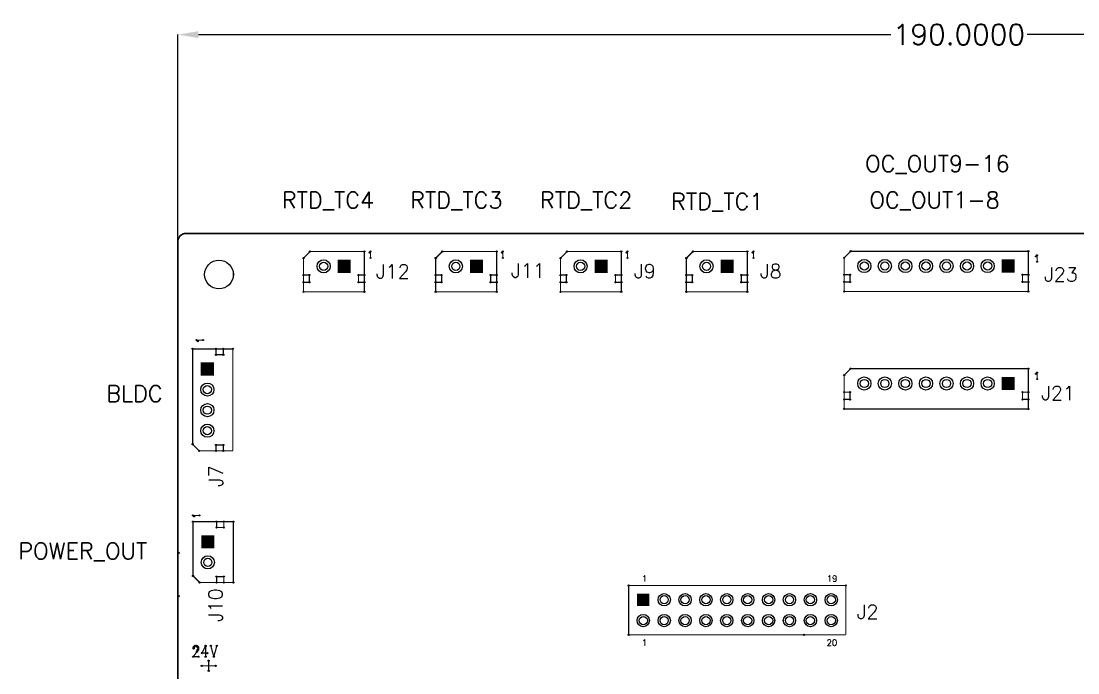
# Model space of a CAD drawing. Header units: millimetres. Extents: x 11 to 248, y 11 to 202.
# Drawn here: x 17.5 to 146, y 122.5 to 201.8 of the extents above; entities that cross this region are included whole.
import ezdxf

# ---------------------------------------------------------------- set-up
doc = ezdxf.new("R2010")
doc.units = ezdxf.units.MM
doc.layers.add('01_ASYC_GBR', color=7, linetype='Continuous')
doc.layers.add('12_DRL_GB', color=13, linetype='Continuous')
doc.layers.add('DIMENSION', color=3, linetype='Continuous', lineweight=25)
doc.styles.get("Standard").update_dxf_attribs({"font": 'txt.shx'})
doc.dimstyles.get("Standard").update_dxf_attribs({"dimscale": 100, "dimtxt": 2.5, "dimasz": 2.5, "dimexe": 0, "dimexo": 0.5, "dimgap": 1, "dimtad": 0, "dimtoh": 1, "dimdec": 4, "dimzin": 0, "dimdsep": 46, "dimtxsty": 'Standard', "dimcen": 2.5, "dimadec": 0, "dimazin": 0, "dimtfac": 1, "dimtdec": 4, "dimtofl": 0, "dimtmove": 0, "dimatfit": 3, "dimfxl": 1, "dimtolj": 1, "dimtzin": 0, "dimarcsym": 0})

# ---------------------------------------------------------------- blocks, each defined once
blk = doc.blocks.new('ROUND_37')
blk.add_circle((0, 0), 0.075)
blk = doc.blocks.new('ROUND_38')
blk.add_circle((0, 0), 0.8)
blk = doc.blocks.new('SQUARE_40')
blk.add_solid([(0.8, 0.8), (0.8, -0.8), (-0.8, 0.8), (-0.8, -0.8)])
blk = doc.blocks.new('ROUND_36')
blk.add_circle((0, 0), 0.06)
blk = doc.blocks.new('ROUND_167')
blk.add_circle((0, 0), 0.5)
blk = doc.blocks.new('ROUND_61')
blk.add_circle((0, 0), 1.75)
blk = doc.blocks.new('ROUND_173')
blk.add_circle((0, 0), 1.75)
blk = doc.blocks.new('ROUND_5')
blk.add_circle((0, 0), 0.75)
blk = doc.blocks.new('SQUARE_33')
blk.add_solid([(0.75, 0.75), (0.75, -0.75), (-0.75, 0.75), (-0.75, -0.75)])
blk = doc.blocks.new('*D51')
at = {"layer": 'Defpoints', "color": 0}
for p in [(226.565847, 200.185162), (36.565889, 174.702543), (226.565847, 174.702543)]:
    blk.add_point(p, dxfattribs=at)
at = {"layer": 'DIMENSION', "color": 0, "lineweight": -2}
for p, q in [((36.565889, 175.202543), (36.565889, 200.185162)), ((39.065889, 200.185162), (123.274201, 200.185162)), ((224.065847, 200.185162), (139.857535, 200.185162)), ((226.565847, 175.202543), (226.565847, 200.185162))]:
    blk.add_line(p, q, dxfattribs=at)
at = {"layer": 'DIMENSION', "color": 0}
for points in [[(39.065889, 200.601829), (39.065889, 199.768495), (36.565889, 200.185162)], [(224.065847, 199.768495), (224.065847, 200.601829), (226.565847, 200.185162)]]:
    blk.add_solid(points, dxfattribs=at)
at = {"layer": 'DIMENSION', "color": 0, "insert": (131.565868, 200.185162), "char_height": 2.5, "attachment_point": 5}
blk.add_mtext('\\A1;190.0000', dxfattribs=at)

msp = doc.modelspace()

# ---------------------------------------------------------------- linework, layer by layer
at = {"layer": '01_ASYC_GBR', "const_width": 0.2}
msp.add_lwpolyline([(37.565889, 175.998543, 0.414214), (36.565889, 174.998543)], format="xyb", dxfattribs=at)
at = {"layer": '01_ASYC_GBR'}
for points, const_width in [([(225.565847, 175.998543), (37.565889, 175.998543)], 0.2), ([(36.565889, 174.998543), (36.565889, 26.998543)], 0.2), ([(51.849105, 172.995707), (52.649105, 173.795707)], 0.15), ([(52.649105, 173.795707), (59.249105, 173.795707)], 0.15), ([(59.249105, 173.795707), (59.249105, 168.895707)], 0.15), ([(59.876375, 173.664457), (59.930925, 173.701957)], 0.12), ([(59.930925, 173.701957), (60.012745, 173.814457)], 0.12), ([(60.012745, 173.814457), (60.012745, 173.026957)], 0.12), ([(67.931423, 172.995707), (68.731423, 173.795707)], 0.15), ([(68.731423, 173.795707), (75.331423, 173.795707)], 0.15), ([(75.331423, 173.795707), (75.331423, 168.895707)], 0.15), ([(75.958693, 173.664457), (76.013243, 173.701957)], 0.12), ([(76.013243, 173.701957), (76.095063, 173.814457)], 0.12), ([(76.095063, 173.814457), (76.095063, 173.026957)], 0.12), ([(83.101858, 172.995707), (83.901858, 173.795707)], 0.15), ([(83.901858, 173.795707), (90.501858, 173.795707)], 0.15), ([(90.501858, 173.795707), (90.501858, 168.895707)], 0.15), ([(91.129128, 173.664457), (91.183678, 173.701957)], 0.12), ([(91.183678, 173.701957), (91.265498, 173.814457)], 0.12), ([(91.265498, 173.814457), (91.265498, 173.026957)], 0.12), ([(98.41896, 172.995707), (99.21896, 173.795707)], 0.15), ([(99.21896, 173.795707), (105.81896, 173.795707)], 0.15), ([(105.81896, 173.795707), (105.81896, 168.895707)], 0.15), ([(106.44623, 173.664457), (106.50078, 173.701957)], 0.12), ([(106.50078, 173.701957), (106.5826, 173.814457)], 0.12), ([(106.5826, 173.814457), (106.5826, 173.026957)], 0.12), ([(117.60466, 173.030331), (118.40466, 173.830331)], 0.15), ([(118.40466, 173.830331), (140.00466, 173.830331)], 0.15), ([(140.00466, 173.830331), (140.00466, 168.930331)], 0.15), ([(51.849105, 168.895707), (51.849105, 172.995707)], 0.15), ([(67.931423, 168.895707), (67.931423, 172.995707)], 0.15), ([(83.101858, 168.895707), (83.101858, 172.995707)], 0.15), ([(98.41896, 168.895707), (98.41896, 172.995707)], 0.15), ([(117.60466, 168.930331), (117.60466, 173.030331)], 0.15), ([(140.93193, 173.199081), (140.98648, 173.236581)], 0.12), ([(140.98648, 173.236581), (141.0683, 173.349081)], 0.12), ([(141.0683, 173.349081), (141.0683, 172.561581)], 0.12), ([(51.849105, 170.935707), (52.559105, 170.935707)], 0.15), ([(51.849105, 170.055707), (51.849105, 170.935707)], 0.15), ([(52.559105, 170.935707), (52.559105, 170.055707)], 0.15), ([(58.539105, 170.935707), (59.249105, 170.935707)], 0.15), ([(58.539105, 170.055707), (58.539105, 170.935707)], 0.15), ([(59.249105, 170.935707), (59.249105, 170.055707)], 0.15), ([(67.931423, 170.935707), (68.641423, 170.935707)], 0.15), ([(67.931423, 170.055707), (67.931423, 170.935707)], 0.15), ([(68.641423, 170.935707), (68.641423, 170.055707)], 0.15), ([(74.621423, 170.935707), (75.331423, 170.935707)], 0.15), ([(74.621423, 170.055707), (74.621423, 170.935707)], 0.15), ([(75.331423, 170.935707), (75.331423, 170.055707)], 0.15), ([(83.101858, 170.935707), (83.811858, 170.935707)], 0.15), ([(83.101858, 170.055707), (83.101858, 170.935707)], 0.15), ([(83.811858, 170.935707), (83.811858, 170.055707)], 0.15), ([(89.791858, 170.935707), (90.501858, 170.935707)], 0.15), ([(89.791858, 170.055707), (89.791858, 170.935707)], 0.15), ([(90.501858, 170.935707), (90.501858, 170.055707)], 0.15), ([(98.41896, 170.935707), (99.12896, 170.935707)], 0.15), ([(98.41896, 170.055707), (98.41896, 170.935707)], 0.15), ([(99.12896, 170.935707), (99.12896, 170.055707)], 0.15), ([(105.10896, 170.935707), (105.81896, 170.935707)], 0.15), ([(105.10896, 170.055707), (105.10896, 170.935707)], 0.15), ([(105.81896, 170.935707), (105.81896, 170.055707)], 0.15), ([(117.60466, 170.970331), (118.31466, 170.970331)], 0.15), ([(117.60466, 170.090331), (117.60466, 170.970331)], 0.15), ([(118.31466, 170.970331), (118.31466, 170.090331)], 0.15), ([(139.29466, 170.970331), (140.00466, 170.970331)], 0.15), ([(139.29466, 170.090331), (139.29466, 170.970331)], 0.15), ([(140.00466, 170.970331), (140.00466, 170.090331)], 0.15), ([(52.559105, 170.055707), (51.849105, 170.055707)], 0.15), ([(59.249105, 170.055707), (58.539105, 170.055707)], 0.15), ([(68.641423, 170.055707), (67.931423, 170.055707)], 0.15), ([(75.331423, 170.055707), (74.621423, 170.055707)], 0.15), ([(83.811858, 170.055707), (83.101858, 170.055707)], 0.15), ([(90.501858, 170.055707), (89.791858, 170.055707)], 0.15), ([(99.12896, 170.055707), (98.41896, 170.055707)], 0.15), ([(105.81896, 170.055707), (105.10896, 170.055707)], 0.15), ([(118.31466, 170.090331), (117.60466, 170.090331)], 0.15), ([(140.00466, 170.090331), (139.29466, 170.090331)], 0.15), ([(59.249105, 168.895707), (51.849105, 168.895707)], 0.15), ([(75.331423, 168.895707), (67.931423, 168.895707)], 0.15), ([(90.501858, 168.895707), (83.101858, 168.895707)], 0.15), ([(105.81896, 168.895707), (98.41896, 168.895707)], 0.15), ([(140.00466, 168.930331), (117.60466, 168.930331)], 0.15), ([(38.359457, 150.348667), (38.359457, 161.948667)], 0.15), ([(38.359457, 161.948667), (43.259457, 161.948667)], 0.15), ([(38.953207, 162.930487), (38.840707, 163.012307)], 0.12), ([(38.840707, 163.012307), (39.628207, 163.012307)], 0.12), ([(38.990707, 162.875937), (38.953207, 162.930487)], 0.12), ([(41.219457, 161.238667), (41.219457, 161.948667)], 0.15), ([(41.219457, 161.948667), (42.099457, 161.948667)], 0.15), ([(42.099457, 161.948667), (42.099457, 161.238667)], 0.15), ([(43.259457, 161.948667), (43.259457, 149.548667)], 0.15), ([(42.099457, 161.238667), (41.219457, 161.238667)], 0.15), ([(117.60466, 158.739896), (118.40466, 159.539896)], 0.15), ([(118.40466, 159.539896), (140.00466, 159.539896)], 0.15), ([(140.00466, 159.539896), (140.00466, 154.639896)], 0.15), ([(117.60466, 154.639896), (117.60466, 158.739896)], 0.15), ([(140.93193, 158.908646), (140.98648, 158.946146)], 0.12), ([(140.98648, 158.946146), (141.0683, 159.058646)], 0.12), ([(141.0683, 159.058646), (141.0683, 158.271146)], 0.12), ([(117.60466, 156.679896), (118.31466, 156.679896)], 0.15), ([(117.60466, 155.799896), (117.60466, 156.679896)], 0.15), ([(118.31466, 155.799896), (117.60466, 155.799896)], 0.15), ([(118.31466, 156.679896), (118.31466, 155.799896)], 0.15), ([(139.29466, 156.679896), (140.00466, 156.679896)], 0.15), ([(139.29466, 155.799896), (139.29466, 156.679896)], 0.15), ([(140.00466, 155.799896), (139.29466, 155.799896)], 0.15), ([(140.00466, 156.679896), (140.00466, 155.799896)], 0.15), ([(140.00466, 154.639896), (117.60466, 154.639896)], 0.15), ([(39.159457, 149.548667), (38.359457, 150.348667)], 0.15), ([(43.259457, 149.548667), (39.159457, 149.548667)], 0.15), ([(41.219457, 149.548667), (41.219457, 150.258667)], 0.15), ([(41.219457, 150.258667), (42.099457, 150.258667)], 0.15), ([(42.099457, 149.548667), (41.219457, 149.548667)], 0.15), ([(42.099457, 150.258667), (42.099457, 149.548667)], 0.15), ([(38.509876, 141.61376), (38.397376, 141.69558)], 0.12), ([(38.397376, 141.69558), (39.184876, 141.69558)], 0.12), ([(38.547376, 141.55921), (38.509876, 141.61376)], 0.12), ([(38.416126, 134.33194), (38.416126, 140.93194)], 0.15), ([(38.416126, 140.93194), (43.316126, 140.93194)], 0.15), ([(41.276126, 140.22194), (41.276126, 140.93194)], 0.15), ([(41.276126, 140.93194), (42.156126, 140.93194)], 0.15), ([(42.156126, 140.22194), (41.276126, 140.22194)], 0.15), ([(42.156126, 140.93194), (42.156126, 140.22194)], 0.15), ([(43.316126, 140.93194), (43.316126, 133.53194)], 0.15), ([(39.216126, 133.53194), (38.416126, 134.33194)], 0.15), ([(41.276126, 133.53194), (41.276126, 134.24194)], 0.15), ([(41.276126, 134.24194), (42.156126, 134.24194)], 0.15), ([(42.156126, 134.24194), (42.156126, 133.53194)], 0.15), ([(43.316126, 133.53194), (39.216126, 133.53194)], 0.15), ([(42.156126, 133.53194), (41.276126, 133.53194)], 0.15), ([(91.407476, 133.165963), (117.807476, 133.165963)], 0.15), ([(91.407476, 133.165963), (91.407476, 127.165963)], 0.15), ([(117.807476, 133.165963), (117.807476, 127.165963)], 0.15), ([(91.407476, 127.165963), (117.807476, 127.165963)], 0.15), ([(38.89723, 125.125139), (38.44269, 124.500139)], 0.15), ([(38.48814, 125.562639), (38.53359, 125.687639)], 0.15), ([(38.48814, 125.500139), (38.48814, 125.562639)], 0.15), ([(38.53359, 125.687639), (38.57905, 125.750139)], 0.15), ([(38.57905, 125.750139), (38.66996, 125.812639)], 0.15), ([(38.66996, 125.812639), (38.85178, 125.812639)], 0.15), ([(38.85178, 125.812639), (38.94269, 125.750139)], 0.15), ([(38.98814, 125.312639), (38.89723, 125.125139)], 0.15), ([(38.94269, 125.750139), (38.98814, 125.687639)], 0.15), ([(38.98814, 125.687639), (39.03359, 125.562639)], 0.15), ([(39.03359, 125.437639), (38.98814, 125.312639)], 0.15), ([(39.03359, 125.562639), (39.03359, 125.437639)], 0.15), ([(39.94269, 125.812639), (39.48814, 124.937639)], 0.15), ([(39.48814, 124.937639), (40.16996, 124.937639)], 0.15), ([(39.94269, 125.812639), (39.94269, 124.500139)], 0.15), ([(40.57905, 125.812639), (40.94269, 124.500139)], 0.15), ([(41.30632, 125.812639), (40.94269, 124.500139)], 0.15), ([(38.44269, 124.500139), (39.07905, 124.500139)], 0.15), ([(39.47251, 123.395029), (41.16002, 123.395029)], 0.15), ([(40.31627, 122.781389), (40.31627, 124.008659)], 0.15)]:
    msp.add_lwpolyline(points, dxfattribs=dict(at, const_width=const_width))

# ---------------------------------------------------------------- block references
for name, p, rotation in [('ROUND_37', (52.649105, 173.795707), 270), ('ROUND_37', (59.249105, 173.795707), 270), ('ROUND_36', (59.876375, 173.664457), 270), ('ROUND_36', (59.930925, 173.701957), 270), ('ROUND_36', (60.012745, 173.814457), 270), ('ROUND_37', (68.731423, 173.795707), 270), ('ROUND_37', (75.331423, 173.795707), 270), ('ROUND_36', (75.958693, 173.664457), 270), ('ROUND_36', (76.013243, 173.701957), 270), ('ROUND_36', (76.095063, 173.814457), 270), ('ROUND_37', (83.901858, 173.795707), 270), ('ROUND_37', (90.501858, 173.795707), 270), ('ROUND_36', (91.129128, 173.664457), 270), ('ROUND_36', (91.183678, 173.701957), 270), ('ROUND_36', (91.265498, 173.814457), 270), ('ROUND_37', (99.21896, 173.795707), 270), ('ROUND_37', (105.81896, 173.795707), 270), ('ROUND_36', (106.44623, 173.664457), 270), ('ROUND_36', (106.50078, 173.701957), 270), ('ROUND_36', (106.5826, 173.814457), 270), ('ROUND_37', (118.40466, 173.830331), 360), ('ROUND_37', (140.00466, 173.830331), 360), ('ROUND_37', (51.849105, 172.995707), 270), ('ROUND_37', (51.849105, 172.995707), 270), ('ROUND_38', (54.299105, 171.995707), 270), ('SQUARE_40', (56.799105, 171.995707), 270), ('ROUND_36', (60.012745, 173.026957), 270), ('ROUND_37', (67.931423, 172.995707), 270), ('ROUND_37', (67.931423, 172.995707), 270), ('ROUND_38', (70.381423, 171.995707), 270), ('SQUARE_40', (72.881423, 171.995707), 270), ('ROUND_36', (76.095063, 173.026957), 270), ('ROUND_37', (83.101858, 172.995707), 270), ('ROUND_37', (83.101858, 172.995707), 270), ('ROUND_38', (85.551858, 171.995707), 270), ('SQUARE_40', (88.051858, 171.995707), 270), ('ROUND_36', (91.265498, 173.026957), 270), ('ROUND_37', (98.41896, 172.995707), 270), ('ROUND_37', (98.41896, 172.995707), 270), ('ROUND_38', (100.86896, 171.995707), 270), ('SQUARE_40', (103.36896, 171.995707), 270), ('ROUND_36', (106.5826, 173.026957), 270), ('ROUND_37', (117.60466, 173.030331), 360), ('ROUND_37', (117.60466, 173.030331), 360), ('ROUND_38', (120.05466, 172.030331), 360), ('ROUND_38', (122.55466, 172.030331), 360), ('ROUND_38', (125.05466, 172.030331), 360), ('ROUND_38', (127.55466, 172.030331), 360), ('ROUND_38', (130.05466, 172.030331), 360), ('ROUND_38', (132.55466, 172.030331), 360), ('ROUND_38', (135.05466, 172.030331), 360), ('SQUARE_40', (137.55466, 172.030331), 360), ('ROUND_36', (140.93193, 173.199081), 360), ('ROUND_36', (140.98648, 173.236581), 360), ('ROUND_36', (141.0683, 173.349081), 360), ('ROUND_36', (141.0683, 172.561581), 360), ('ROUND_37', (51.849105, 170.935707), 270), ('ROUND_37', (51.849105, 170.935707), 270), ('ROUND_37', (52.559105, 170.935707), 270), ('ROUND_37', (58.539105, 170.935707), 270), ('ROUND_37', (58.539105, 170.935707), 270), ('ROUND_37', (59.249105, 170.935707), 270), ('ROUND_37', (67.931423, 170.935707), 270), ('ROUND_37', (67.931423, 170.935707), 270), ('ROUND_37', (68.641423, 170.935707), 270), ('ROUND_37', (74.621423, 170.935707), 270), ('ROUND_37', (74.621423, 170.935707), 270), ('ROUND_37', (75.331423, 170.935707), 270), ('ROUND_37', (83.101858, 170.935707), 270), ('ROUND_37', (83.101858, 170.935707), 270), ('ROUND_37', (83.811858, 170.935707), 270), ('ROUND_37', (89.791858, 170.935707), 270), ('ROUND_37', (89.791858, 170.935707), 270), ('ROUND_37', (90.501858, 170.935707), 270), ('ROUND_37', (98.41896, 170.935707), 270), ('ROUND_37', (98.41896, 170.935707), 270), ('ROUND_37', (99.12896, 170.935707), 270), ('ROUND_37', (105.10896, 170.935707), 270), ('ROUND_37', (105.10896, 170.935707), 270), ('ROUND_37', (105.81896, 170.935707), 270), ('ROUND_37', (117.60466, 170.970331), 360), ('ROUND_37', (117.60466, 170.970331), 360), ('ROUND_37', (118.31466, 170.970331), 360), ('ROUND_37', (139.29466, 170.970331), 360), ('ROUND_37', (139.29466, 170.970331), 360), ('ROUND_37', (140.00466, 170.970331), 360), ('ROUND_37', (51.849105, 170.055707), 270), ('ROUND_37', (52.559105, 170.055707), 270), ('ROUND_37', (58.539105, 170.055707), 270), ('ROUND_37', (59.249105, 170.055707), 270), ('ROUND_37', (67.931423, 170.055707), 270), ('ROUND_37', (68.641423, 170.055707), 270), ('ROUND_37', (74.621423, 170.055707), 270), ('ROUND_37', (75.331423, 170.055707), 270), ('ROUND_37', (83.101858, 170.055707), 270), ('ROUND_37', (83.811858, 170.055707), 270), ('ROUND_37', (89.791858, 170.055707), 270), ('ROUND_37', (90.501858, 170.055707), 270), ('ROUND_37', (98.41896, 170.055707), 270), ('ROUND_37', (99.12896, 170.055707), 270), ('ROUND_37', (105.10896, 170.055707), 270), ('ROUND_37', (105.81896, 170.055707), 270), ('ROUND_37', (117.60466, 170.090331), 360), ('ROUND_37', (118.31466, 170.090331), 360), ('ROUND_37', (139.29466, 170.090331), 360), ('ROUND_37', (140.00466, 170.090331), 360), ('ROUND_37', (51.849105, 168.895707), 270), ('ROUND_37', (59.249105, 168.895707), 270), ('ROUND_37', (67.931423, 168.895707), 270), ('ROUND_37', (75.331423, 168.895707), 270), ('ROUND_37', (83.101858, 168.895707), 270), ('ROUND_37', (90.501858, 168.895707), 270), ('ROUND_37', (98.41896, 168.895707), 270), ('ROUND_37', (105.81896, 168.895707), 270), ('ROUND_37', (117.60466, 168.930331), 360), ('ROUND_37', (140.00466, 168.930331), 360), ('ROUND_37', (38.359457, 161.948667), 90), ('ROUND_36', (38.840707, 163.012307), 90), ('ROUND_36', (38.953207, 162.930487), 90), ('ROUND_36', (38.990707, 162.875937), 90), ('ROUND_36', (39.628207, 163.012307), 90), ('ROUND_37', (41.219457, 161.948667), 90), ('ROUND_37', (42.099457, 161.948667), 90), ('ROUND_37', (43.259457, 161.948667), 90), ('ROUND_37', (41.219457, 161.238667), 90), ('ROUND_37', (41.219457, 161.238667), 90), ('ROUND_37', (42.099457, 161.238667), 90), ('SQUARE_40', (40.159457, 159.498667), 90), ('ROUND_37', (118.40466, 159.539896), 360), ('ROUND_37', (140.00466, 159.539896), 360), ('ROUND_37', (117.60466, 158.739896), 360), ('ROUND_37', (117.60466, 158.739896), 360), ('ROUND_38', (120.05466, 157.739896), 360), ('ROUND_38', (122.55466, 157.739896), 360), ('ROUND_38', (125.05466, 157.739896), 360), ('ROUND_38', (127.55466, 157.739896), 360), ('ROUND_38', (130.05466, 157.739896), 360), ('ROUND_38', (132.55466, 157.739896), 360), ('ROUND_38', (135.05466, 157.739896), 360), ('SQUARE_40', (137.55466, 157.739896), 360), ('ROUND_36', (140.93193, 158.908646), 360), ('ROUND_36', (140.98648, 158.946146), 360), ('ROUND_36', (141.0683, 159.058646), 360), ('ROUND_36', (141.0683, 158.271146), 360), ('ROUND_38', (40.159457, 156.998667), 90), ('ROUND_37', (117.60466, 156.679896), 360), ('ROUND_37', (117.60466, 156.679896), 360), ('ROUND_37', (117.60466, 155.799896), 360), ('ROUND_37', (118.31466, 156.679896), 360), ('ROUND_37', (118.31466, 155.799896), 360), ('ROUND_37', (139.29466, 156.679896), 360), ('ROUND_37', (139.29466, 156.679896), 360), ('ROUND_37', (139.29466, 155.799896), 360), ('ROUND_37', (140.00466, 156.679896), 360), ('ROUND_37', (140.00466, 155.799896), 360), ('ROUND_38', (40.159457, 154.498667), 90), ('ROUND_37', (117.60466, 154.639896), 360), ('ROUND_37', (140.00466, 154.639896), 360), ('ROUND_38', (40.159457, 151.998667), 90), ('ROUND_37', (38.359457, 150.348667), 90), ('ROUND_37', (39.159457, 149.548667), 90), ('ROUND_37', (39.159457, 149.548667), 90), ('ROUND_37', (41.219457, 150.258667), 90), ('ROUND_37', (41.219457, 149.548667), 90), ('ROUND_37', (41.219457, 149.548667), 90), ('ROUND_37', (42.099457, 150.258667), 90), ('ROUND_37', (42.099457, 149.548667), 90), ('ROUND_36', (38.397376, 141.69558), 360), ('ROUND_36', (38.509876, 141.61376), 360), ('ROUND_36', (38.547376, 141.55921), 360), ('ROUND_36', (39.184876, 141.69558), 360), ('ROUND_37', (38.416126, 140.93194), 360), ('ROUND_37', (41.276126, 140.93194), 360), ('ROUND_37', (41.276126, 140.22194), 360), ('ROUND_37', (41.276126, 140.22194), 360), ('ROUND_37', (42.156126, 140.93194), 360), ('ROUND_37', (42.156126, 140.22194), 360), ('ROUND_37', (43.316126, 140.93194), 360), ('SQUARE_40', (40.216126, 138.48194), 360), ('ROUND_38', (40.216126, 135.98194), 360), ('ROUND_37', (38.416126, 134.33194), 360), ('ROUND_37', (41.276126, 134.24194), 360), ('ROUND_37', (42.156126, 134.24194), 360), ('ROUND_37', (39.216126, 133.53194), 360), ('ROUND_37', (39.216126, 133.53194), 360), ('ROUND_37', (41.276126, 133.53194), 360), ('ROUND_37', (41.276126, 133.53194), 360), ('ROUND_37', (42.156126, 133.53194), 360), ('ROUND_37', (43.316126, 133.53194), 360)]:
    msp.add_blockref(name, p, dxfattribs=dict(at, rotation=rotation))
for name, p in [('ROUND_61', (41.565889, 170.998543)), ('ROUND_37', (36.68814, 137.132259)), ('ROUND_37', (91.407476, 133.165963)), ('ROUND_37', (91.407476, 133.165963)), ('ROUND_37', (117.807476, 133.165963)), ('ROUND_37', (117.807476, 133.165963)), ('ROUND_37', (36.68814, 131.872259)), ('SQUARE_33', (93.177476, 131.435963)), ('ROUND_5', (95.717476, 131.435963)), ('ROUND_5', (98.257476, 131.435963)), ('ROUND_5', (100.797476, 131.435963)), ('ROUND_5', (103.337476, 131.435963)), ('ROUND_5', (105.877476, 131.435963)), ('ROUND_5', (108.417476, 131.435963)), ('ROUND_5', (110.957476, 131.435963)), ('ROUND_5', (113.497476, 131.435963)), ('ROUND_5', (116.037476, 131.435963)), ('ROUND_5', (93.177476, 128.895963)), ('ROUND_5', (95.717476, 128.895963)), ('ROUND_5', (98.257476, 128.895963)), ('ROUND_5', (100.797476, 128.895963)), ('ROUND_5', (103.337476, 128.895963)), ('ROUND_5', (105.877476, 128.895963)), ('ROUND_5', (108.417476, 128.895963)), ('ROUND_5', (110.957476, 128.895963)), ('ROUND_5', (113.497476, 128.895963)), ('ROUND_5', (116.037476, 128.895963)), ('ROUND_37', (91.407476, 127.165963)), ('ROUND_37', (91.407476, 127.165963)), ('ROUND_37', (112.727476, 127.165963)), ('ROUND_37', (112.727476, 127.165963)), ('ROUND_37', (38.48814, 125.562639)), ('ROUND_37', (38.48814, 125.500139)), ('ROUND_37', (38.53359, 125.687639)), ('ROUND_37', (38.53359, 125.687639)), ('ROUND_37', (38.57905, 125.750139)), ('ROUND_37', (38.66996, 125.812639)), ('ROUND_37', (38.85178, 125.812639)), ('ROUND_37', (38.89723, 125.125139)), ('ROUND_37', (38.94269, 125.750139)), ('ROUND_37', (38.94269, 125.750139)), ('ROUND_37', (38.98814, 125.687639)), ('ROUND_37', (38.98814, 125.312639)), ('ROUND_37', (39.03359, 125.562639)), ('ROUND_37', (39.03359, 125.562639)), ('ROUND_37', (39.03359, 125.437639)), ('ROUND_37', (39.03359, 125.437639)), ('ROUND_37', (39.48814, 124.937639)), ('ROUND_37', (39.94269, 125.812639)), ('ROUND_37', (39.94269, 125.812639)), ('ROUND_37', (40.16996, 124.937639)), ('ROUND_37', (40.57905, 125.812639)), ('ROUND_37', (41.30632, 125.812639)), ('ROUND_37', (38.44269, 124.500139)), ('ROUND_37', (38.44269, 124.500139)), ('ROUND_37', (39.07905, 124.500139)), ('ROUND_37', (39.47251, 123.395029)), ('ROUND_37', (39.94269, 124.500139)), ('ROUND_37', (40.31627, 124.008659)), ('ROUND_37', (40.94269, 124.500139)), ('ROUND_37', (40.94269, 124.500139)), ('ROUND_37', (41.16002, 123.395029)), ('ROUND_37', (40.31627, 122.781389))]:
    msp.add_blockref(name, p, dxfattribs=at)
at = {"layer": '12_DRL_GB'}
for name, p in [('ROUND_173', (41.566949, 170.999323)), ('ROUND_167', (93.178336, 131.435323)), ('ROUND_167', (95.718336, 131.435323)), ('ROUND_167', (98.258336, 131.435323)), ('ROUND_167', (100.798336, 131.435323)), ('ROUND_167', (103.338336, 131.435323)), ('ROUND_167', (105.878336, 131.435323)), ('ROUND_167', (108.418336, 131.435323)), ('ROUND_167', (110.958336, 131.435323)), ('ROUND_167', (113.498336, 131.435323)), ('ROUND_167', (116.038336, 131.435323)), ('ROUND_167', (93.178336, 128.895323)), ('ROUND_167', (95.718336, 128.895323)), ('ROUND_167', (98.258336, 128.895323)), ('ROUND_167', (100.798336, 128.895323)), ('ROUND_167', (103.338336, 128.895323)), ('ROUND_167', (105.878336, 128.895323)), ('ROUND_167', (108.418336, 128.895323)), ('ROUND_167', (110.958336, 128.895323)), ('ROUND_167', (113.498336, 128.895323)), ('ROUND_167', (116.038336, 128.895323))]:
    msp.add_blockref(name, p, dxfattribs=at)
for p, rotation in [((54.299085, 171.995407), 270), ((56.798445, 171.995407), 270), ((70.381403, 171.995407), 270), ((72.880763, 171.995407), 270), ((85.551838, 171.995407), 270), ((88.051198, 171.995407), 270), ((100.86894, 171.995407), 270), ((103.3683, 171.995407), 270), ((120.05372, 172.031111), 360), ((122.55562, 172.031111), 360), ((125.05498, 172.031111), 360), ((127.55434, 172.031111), 360), ((130.0537, 172.031111), 360), ((132.5556, 172.031111), 360), ((135.05496, 172.031111), 360), ((137.55432, 172.031111), 360), ((40.158677, 159.498327), 90), ((120.05372, 157.740676), 360), ((122.55562, 157.740676), 360), ((125.05498, 157.740676), 360), ((127.55434, 157.740676), 360), ((130.0537, 157.740676), 360), ((132.5556, 157.740676), 360), ((135.05496, 157.740676), 360), ((137.55432, 157.740676), 360), ((40.158677, 156.998967), 90), ((40.158677, 154.499607), 90), ((40.158677, 151.997707), 90), ((40.216426, 138.48128), 360), ((40.216426, 135.98192), 360)]:
    msp.add_blockref('ROUND_167', p, dxfattribs=dict(at, rotation=rotation))

# ---------------------------------------------------------------- texts
at = {"lineweight": 15}
for s, p in [('OC_OUT9-16', (120.160412, 183.480986)), ('RTD_TC4', (49.217586, 179.051095)), ('RTD_TC3', (64.828021, 179.051095)), ('RTD_TC2', (80.610629, 179.051095)), ('RTD_TC1', (96.565412, 178.878921)), ('OC_OUT1-8', (120.676934, 179.061856)), ('BLDC', (27.865544, 155.508394)), ('POWER_OUT', (17.164635, 136.365531))]:
    msp.add_text(s, height=2, dxfattribs=at).set_placement(p)
at = {"lineweight": 30}
for s, height, p in [('J11', 1.705563, (77.101029, 170.614976)), ('J9', 1.705563, (92.054652, 170.557585)), ('J8', 1.705563, (107.371753, 170.557585)), ('J12', 1.705563, (60.674362, 170.500194)), ('J23', 1.705563, (141.930176, 170.131876)), ('J21', 1.705563, (141.585828, 155.726659)), ('1', 0.75, (93.01312, 133.633848)), ('19', 0.75, (115.493506, 133.633848)), ('J2', 1.705563, (119.149412, 129.105382)), ('1', 0.75, (92.996115, 125.82863)), ('20', 0.75, (115.476502, 125.82863))]:
    msp.add_text(s, height=height, dxfattribs=at).set_placement(p)
for s, p in [('J7', (42.041325, 145.152218)), ('J10', (41.981591, 128.720386))]:
    msp.add_text(s, height=1.705563, rotation=90, dxfattribs=at).set_placement(p)

# ---------------------------------------------------------------- dimensions: what is measured, and where the dimension line sits
at = {"layer": 'DIMENSION'}
dim = msp.add_linear_dim(base=(226.565847, 200.185162), p1=(36.565889, 174.702543), p2=(226.565847, 174.702543), angle=180, dimstyle='Standard', override={"dimscale": 1, "dimlfac": 1, "dimtxsty": 'Standard', "dimsah": 1, "dimtolj": 1}, dxfattribs=at)
dim.commit()
dim.dimension.update_dxf_attribs({"geometry": '*D51', "text_midpoint": (131.565868, 200.185162), "dimtype": 160})

doc.saveas('drawing.dxf')
